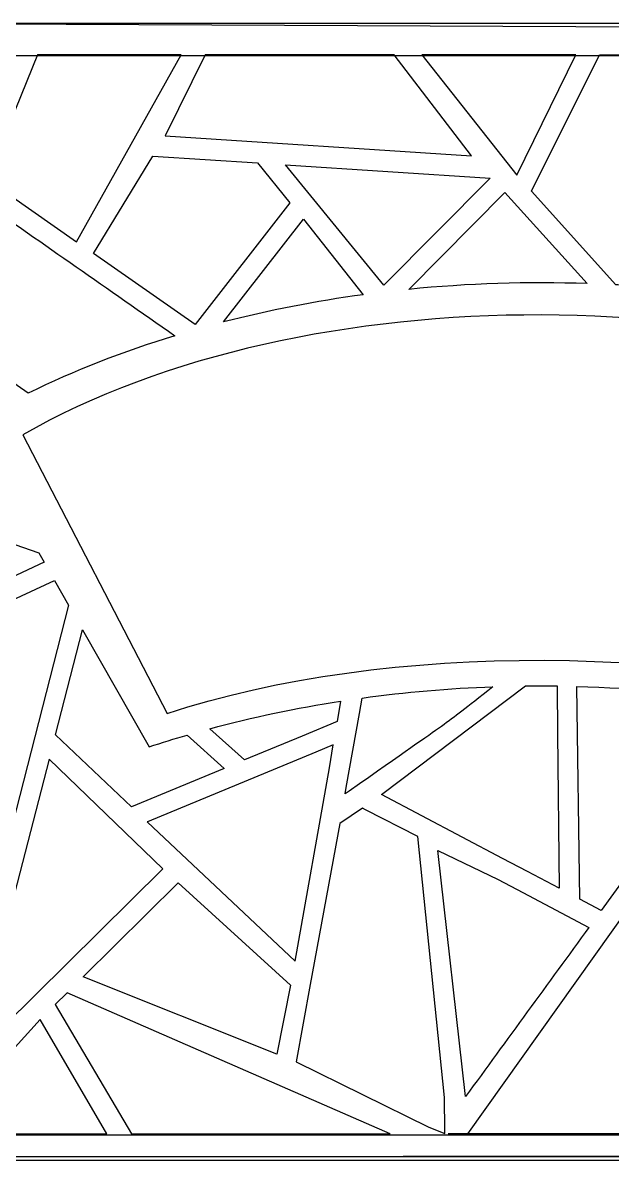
# Model space of a CAD drawing. Header units: centimetres. Extents: x -9.8 to 10, y -7 to 14.1.
# Drawn here: x -4.33 to 0.68, y 4.48 to 14.15 of the extents above; entities that cross this region are included whole.
import ezdxf

# ---------------------------------------------------------------- set-up
doc = ezdxf.new("R2010")
doc.units = ezdxf.units.CM
doc.header["$MEASUREMENT"] = 0
doc.layers.add('layer 1', color=7, linetype='Continuous')

msp = doc.modelspace()

# ---------------------------------------------------------------- linework, layer by layer
at = {"layer": 'layer 1', "color": 39}
for points, knots in [([(-9.82468, 14.13885), (-9.82468, 14.13885), (9.96952, 14.13885), (9.96952, 14.13885), (9.96952, 14.13885), (9.96952, 14.13885), (9.96952, 4.48211), (9.96952, 4.48211), (9.96952, 4.48211), (9.96952, 4.48211), (-9.82468, 4.48211), (-9.82468, 4.48211), (-9.82468, 4.48211), (-9.82468, 4.48211), (-9.82468, 14.13885), (-9.82468, 14.13885)], [0, 0, 0, 0, 0.2, 0.2, 0.2, 0.2, 0.4, 0.4, 0.4, 0.4, 0.6, 0.6, 0.6, 0.6, 1, 1, 1, 1]), ([(-1.09737, 4.51349), (-1.09737, 4.51349), (1.02257, 4.51349), (1.02257, 4.51349), (1.02257, 4.51349), (1.02257, 4.51349), (-1.09737, 4.51349), (-1.09737, 4.51349), (-1.09737, 4.51349), (-1.09737, 4.51349), (-7.05388, 4.51349), (-7.05388, 4.51349), (-7.05388, 4.51349), (-7.05388, 4.51349), (-7.05388, 14.14601), (-7.05388, 14.14601), (-7.05388, 14.14601), (-7.05388, 14.14601), (7.17271, 14.07932), (7.17271, 14.07932), (7.17271, 14.07932), (7.17271, 14.07932), (7.17271, 14.06792), (7.17271, 14.06792), (7.17271, 14.06792), (7.17271, 14.06792), (7.17271, 4.51349), (7.17271, 4.51349), (7.17271, 4.51349), (7.17271, 4.51349), (1.02338, 4.51349), (1.02338, 4.51349), (1.02338, 4.51349), (1.02338, 4.51349), (-1.09737, 4.51349), (-1.09737, 4.51349)], [0, 0, 0, 0, 0.1, 0.1, 0.1, 0.1, 0.2, 0.2, 0.2, 0.2, 0.3, 0.3, 0.3, 0.3, 0.4, 0.4, 0.4, 0.4, 0.5, 0.5, 0.5, 0.5, 0.6, 0.6, 0.6, 0.6, 0.7, 0.7, 0.7, 0.7, 0.8, 0.8, 0.8, 0.8, 1, 1, 1, 1]), ([(-9.57944, 13.86465), (-9.57944, 13.86465), (9.72428, 13.86465), (9.72428, 13.86465), (9.72428, 13.86465), (9.72428, 13.86465), (9.72428, 4.69839), (9.72428, 4.69839), (9.72428, 4.69839), (9.72428, 4.69839), (-9.57944, 4.69839), (-9.57944, 4.69839), (-9.57944, 4.69839), (-9.57944, 4.69839), (-9.57944, 13.86465), (-9.57944, 13.86465)], [0, 0, 0, 0, 0.2, 0.2, 0.2, 0.2, 0.4, 0.4, 0.4, 0.4, 0.6, 0.6, 0.6, 0.6, 1, 1, 1, 1]), ([(-4.20344, 13.87462), (-4.20344, 13.87462), (-2.98321, 13.87462), (-2.98321, 13.87462), (-2.98321, 13.87462), (-2.98321, 13.87462), (-3.87056, 12.28491), (-3.87056, 12.28491), (-3.87056, 12.28491), (-3.87056, 12.28491), (-4.63338, 12.81755), (-4.63338, 12.81755), (-4.63338, 12.81755), (-4.63338, 12.81755), (-4.20344, 13.87462), (-4.20344, 13.87462)], [0, 0, 0, 0, 0.2, 0.2, 0.2, 0.2, 0.4, 0.4, 0.4, 0.4, 0.6, 0.6, 0.6, 0.6, 1, 1, 1, 1]), ([(-2.77818, 13.87462), (-2.77818, 13.87462), (-1.1742, 13.87462), (-1.1742, 13.87462), (-1.1742, 13.87462), (-1.1742, 13.87462), (-0.51483, 13.01426), (-0.51483, 13.01426), (-0.51483, 13.01426), (-0.51483, 13.01426), (-3.11863, 13.18416), (-3.11863, 13.18416), (-3.11863, 13.18416), (-3.11863, 13.18416), (-2.77818, 13.87462), (-2.77818, 13.87462)], [0, 0, 0, 0, 0.2, 0.2, 0.2, 0.2, 0.4, 0.4, 0.4, 0.4, 0.6, 0.6, 0.6, 0.6, 1, 1, 1, 1]), ([(-0.93849, 13.87462), (-0.93849, 13.87462), (0.37114, 13.87462), (0.37114, 13.87462), (0.37114, 13.87462), (0.37114, 13.87462), (-0.13074, 12.85161), (-0.13074, 12.85161), (-0.13074, 12.85161), (-0.13074, 12.85161), (-0.93849, 13.87462), (-0.93849, 13.87462)], [0, 0, 0, 0, 0.25, 0.25, 0.25, 0.25, 0.5, 0.5, 0.5, 0.5, 1, 1, 1, 1]), ([(0.71002, 11.91969), (0.75818, 11.91708), (0.78613, 11.91406), (0.83421, 11.91083), (0.83421, 11.91083), (0.83421, 11.91083), (1.70183, 13.87462), (1.70183, 13.87462), (1.70183, 13.87462), (1.70183, 13.87462), (0.57193, 13.87462), (0.57193, 13.87462), (0.57193, 13.87462), (0.57193, 13.87462), (-0.0069, 12.7148), (-0.0069, 12.7148), (-0.0069, 12.7148), (-0.0069, 12.7148), (0.71002, 11.91969), (0.71002, 11.91969)], [0, 0, 0, 0, 0.1666667, 0.1666667, 0.1666667, 0.1666667, 0.3333333, 0.3333333, 0.3333333, 0.3333333, 0.5, 0.5, 0.5, 0.5, 0.6666667, 0.6666667, 0.6666667, 0.6666667, 1, 1, 1, 1]), ([(-2.8626, 11.58109), (-2.8626, 11.58109), (-2.05805, 12.61702), (-2.05805, 12.61702), (-2.05805, 12.61702), (-2.05805, 12.61702), (-2.33345, 12.95568), (-2.33345, 12.95568), (-2.33345, 12.95568), (-2.33345, 12.95568), (-3.22232, 13.01368), (-3.22232, 13.01368), (-3.22232, 13.01368), (-3.22232, 13.01368), (-3.72664, 12.18441), (-3.72664, 12.18441), (-3.72664, 12.18441), (-3.72664, 12.18441), (-2.8626, 11.58109), (-2.8626, 11.58109)], [0, 0, 0, 0, 0.1666667, 0.1666667, 0.1666667, 0.1666667, 0.3333333, 0.3333333, 0.3333333, 0.3333333, 0.5, 0.5, 0.5, 0.5, 0.6666667, 0.6666667, 0.6666667, 0.6666667, 1, 1, 1, 1]), ([(-0.35692, 12.82655), (-0.35692, 12.82655), (-2.09459, 12.94009), (-2.09459, 12.94009), (-2.09459, 12.94009), (-2.09459, 12.94009), (-1.26114, 11.91519), (-1.26114, 11.91519), (-1.26114, 11.91519), (-1.26114, 11.91519), (-0.35692, 12.82655), (-0.35692, 12.82655)], [0, 0, 0, 0, 0.25, 0.25, 0.25, 0.25, 0.5, 0.5, 0.5, 0.5, 1, 1, 1, 1]), ([(-1.04774, 11.88105), (-0.54662, 11.9311), (-0.03859, 11.94716), (0.467, 11.92959), (0.467, 11.92959), (0.467, 11.92959), (-0.23377, 12.70376), (-0.23377, 12.70376), (-0.23377, 12.70376), (-0.23377, 12.70376), (-1.04774, 11.88105), (-1.04774, 11.88105)], [0, 0, 0, 0, 0.25, 0.25, 0.25, 0.25, 0.5, 0.5, 0.5, 0.5, 1, 1, 1, 1]), ([(-4.28362, 10.99792), (-3.89032, 11.1909), (-3.47179, 11.35389), (-3.036, 11.48735), (-3.036, 11.48735), (-3.6117, 11.88933), (-4.13928, 12.25772), (-4.70868, 12.65531), (-4.70868, 12.65531), (-4.70868, 12.65531), (-5.18534, 11.62821), (-5.18534, 11.62821), (-5.18534, 11.62821), (-5.18534, 11.62821), (-4.70328, 11.28959), (-4.70328, 11.28959), (-4.70328, 11.28959), (-4.70328, 11.28959), (-4.70328, 11.28959), (-4.70328, 11.28959), (-4.70328, 11.28959), (-4.70328, 11.28959), (-4.70327, 11.28959), (-4.70327, 11.28959), (-4.70327, 11.28959), (-4.70327, 11.28959), (-4.70327, 11.28959), (-4.70327, 11.28959), (-4.70327, 11.28959), (-4.70327, 11.28959), (-4.28362, 10.99792), (-4.28362, 10.99792)], [0, 0, 0, 0, 0.1111111, 0.1111111, 0.1111111, 0.1111111, 0.2222222, 0.2222222, 0.2222222, 0.2222222, 0.3333333, 0.3333333, 0.3333333, 0.3333333, 0.4444444, 0.4444444, 0.4444444, 0.4444444, 0.5555556, 0.5555556, 0.5555556, 0.5555556, 0.6666667, 0.6666667, 0.6666667, 0.6666667, 0.7777778, 0.7777778, 0.7777778, 0.7777778, 1, 1, 1, 1]), ([(-2.62288, 11.60374), (-2.23664, 11.70325), (-1.83923, 11.78045), (-1.4356, 11.83533), (-1.4356, 11.83533), (-1.4356, 11.83533), (-1.94443, 12.4773), (-1.94443, 12.4773), (-1.94443, 12.4773), (-1.94443, 12.4773), (-2.62288, 11.60374), (-2.62288, 11.60374)], [0, 0, 0, 0, 0.25, 0.25, 0.25, 0.25, 0.5, 0.5, 0.5, 0.5, 1, 1, 1, 1]), ([(4.4849, 10.62483), (4.4849, 10.62483), (3.28445, 8.26397), (3.28445, 8.26397), (3.28445, 8.26397), (1.45403, 8.86789), (-1.24062, 8.8969), (-3.10171, 8.27733), (-3.10171, 8.27733), (-3.10171, 8.27733), (-4.32816, 10.64469), (-4.32816, 10.64469), (-4.32816, 10.64469), (-1.94191, 12.01553), (2.10151, 11.99717), (4.4849, 10.62483)], [0, 0, 0, 0, 0.2, 0.2, 0.2, 0.2, 0.4, 0.4, 0.4, 0.4, 0.6, 0.6, 0.6, 0.6, 1, 1, 1, 1]), ([(-4.1464, 9.56186), (-4.1464, 9.56186), (-4.1922, 9.64225), (-4.1922, 9.64225), (-4.1922, 9.64225), (-4.1922, 9.64225), (-5.44937, 10.07828), (-5.44937, 10.07828), (-5.44937, 10.07828), (-5.44937, 10.07828), (-6.13844, 9.44247), (-6.13844, 9.44247), (-6.13844, 9.44247), (-6.13844, 9.44247), (-5.67885, 8.84305), (-5.67885, 8.84305), (-5.67885, 8.84305), (-5.67885, 8.84305), (-4.1464, 9.56186), (-4.1464, 9.56186)], [0, 0, 0, 0, 0.1666667, 0.1666667, 0.1666667, 0.1666667, 0.3333333, 0.3333333, 0.3333333, 0.3333333, 0.5, 0.5, 0.5, 0.5, 0.6666667, 0.6666667, 0.6666667, 0.6666667, 1, 1, 1, 1]), ([(-3.9386, 9.19708), (-3.9386, 9.19708), (-4.05846, 9.40748), (-4.05846, 9.40748), (-4.05846, 9.40748), (-4.05846, 9.40748), (-5.14147, 8.906), (-5.14147, 8.906), (-5.14147, 8.906), (-5.14147, 8.906), (-5.13496, 7.1155), (-5.13496, 7.1155), (-5.13496, 7.1155), (-5.13496, 7.1155), (-4.54484, 6.83866), (-4.54484, 6.83866), (-4.54484, 6.83866), (-4.54484, 6.83866), (-3.9386, 9.19708), (-3.9386, 9.19708)], [0, 0, 0, 0, 0.1666667, 0.1666667, 0.1666667, 0.1666667, 0.3333333, 0.3333333, 0.3333333, 0.3333333, 0.5, 0.5, 0.5, 0.5, 0.6666667, 0.6666667, 0.6666667, 0.6666667, 1, 1, 1, 1]), ([(-2.93074, 8.09447), (-3.03921, 8.06289), (-3.14684, 8.02958), (-3.25346, 7.9944), (-3.25346, 7.9944), (-3.25346, 7.9944), (-3.81956, 8.98813), (-3.81956, 8.98813), (-3.81956, 8.98813), (-3.81956, 8.98813), (-4.05063, 8.09542), (-4.05063, 8.09542), (-4.05063, 8.09542), (-4.05063, 8.09542), (-3.40485, 7.48558), (-3.40485, 7.48558), (-3.40485, 7.48558), (-3.40485, 7.48558), (-2.61825, 7.81116), (-2.61825, 7.81116), (-2.61825, 7.81116), (-2.61825, 7.81116), (-2.93074, 8.09447), (-2.93074, 8.09447)], [0, 0, 0, 0, 0.1428571, 0.1428571, 0.1428571, 0.1428571, 0.2857143, 0.2857143, 0.2857143, 0.2857143, 0.4285714, 0.4285714, 0.4285714, 0.4285714, 0.5714286, 0.5714286, 0.5714286, 0.5714286, 0.7142857, 0.7142857, 0.7142857, 0.7142857, 1, 1, 1, 1]), ([(-0.33362, 8.50499), (-0.70616, 8.49157), (-1.07749, 8.45961), (-1.44439, 8.40921), (-1.44439, 8.40921), (-1.44439, 8.40921), (-1.46762, 8.2786), (-1.46762, 8.2786), (-1.46762, 8.2786), (-1.46762, 8.2786), (-1.5796, 7.64905), (-1.5796, 7.64905), (-1.5796, 7.64905), (-1.5796, 7.64905), (-1.58972, 7.5937), (-1.58972, 7.5937), (-1.58972, 7.5937), (-1.57756, 7.60227), (-1.56561, 7.6107), (-1.55382, 7.61901), (-1.55382, 7.61901), (-0.60285, 8.28923), (-0.82551, 8.11725), (-0.33362, 8.50499)], [0, 0, 0, 0, 0.1428571, 0.1428571, 0.1428571, 0.1428571, 0.2857143, 0.2857143, 0.2857143, 0.2857143, 0.4285714, 0.4285714, 0.4285714, 0.4285714, 0.5714286, 0.5714286, 0.5714286, 0.5714286, 0.7142857, 0.7142857, 0.7142857, 0.7142857, 1, 1, 1, 1]), ([(0.21136, 8.51143), (0.12201, 8.51252), (0.03264, 8.51259), (-0.05671, 8.51157), (-0.05671, 8.51157), (-0.05671, 8.51157), (-1.28183, 7.58816), (-1.28183, 7.58816), (-1.28183, 7.58816), (-1.28183, 7.58816), (-0.25188, 7.04625), (-0.25188, 7.04625), (-0.25188, 7.04625), (-0.25188, 7.04625), (-0.04085, 6.93521), (-0.04085, 6.93521), (-0.04085, 6.93521), (-0.04085, 6.93521), (0.228, 6.79376), (0.228, 6.79376), (0.228, 6.79376), (0.228, 6.79376), (0.21526, 8.10856), (0.21526, 8.10856), (0.21526, 8.10856), (0.21526, 8.10856), (0.21526, 8.10856), (0.21526, 8.10856), (0.21526, 8.10856), (0.21526, 8.10856), (0.21136, 8.51143), (0.21136, 8.51143)], [0, 0, 0, 0, 0.1111111, 0.1111111, 0.1111111, 0.1111111, 0.2222222, 0.2222222, 0.2222222, 0.2222222, 0.3333333, 0.3333333, 0.3333333, 0.3333333, 0.4444444, 0.4444444, 0.4444444, 0.4444444, 0.5555556, 0.5555556, 0.5555556, 0.5555556, 0.6666667, 0.6666667, 0.6666667, 0.6666667, 0.7777778, 0.7777778, 0.7777778, 0.7777778, 1, 1, 1, 1]), ([(1.86515, 8.36774), (1.37689, 8.44772), (0.87919, 8.49453), (0.3799, 8.50814), (0.3799, 8.50814), (0.3799, 8.50814), (0.40559, 6.70032), (0.40559, 6.70032), (0.40559, 6.70032), (0.40559, 6.70032), (0.58704, 6.60485), (0.58704, 6.60485), (0.58704, 6.60485), (0.58704, 6.60485), (1.86515, 8.36774), (1.86515, 8.36774)], [0, 0, 0, 0, 0.2, 0.2, 0.2, 0.2, 0.4, 0.4, 0.4, 0.4, 0.6, 0.6, 0.6, 0.6, 1, 1, 1, 1]), ([(-1.62776, 8.38251), (-2.00448, 8.32418), (-2.37585, 8.24609), (-2.73837, 8.14842), (-2.73837, 8.14842), (-2.73837, 8.14842), (-2.44531, 7.88273), (-2.44531, 7.88273), (-2.44531, 7.88273), (-2.44531, 7.88273), (-1.95443, 8.08591), (-1.95443, 8.08591), (-1.95443, 8.08591), (-1.95443, 8.08591), (-1.6571, 8.20898), (-1.6571, 8.20898), (-1.6571, 8.20898), (-1.6571, 8.20898), (-1.62776, 8.38251), (-1.62776, 8.38251)], [0, 0, 0, 0, 0.1666667, 0.1666667, 0.1666667, 0.1666667, 0.3333333, 0.3333333, 0.3333333, 0.3333333, 0.5, 0.5, 0.5, 0.5, 0.6666667, 0.6666667, 0.6666667, 0.6666667, 1, 1, 1, 1]), ([(-1.69052, 8.01128), (-1.69052, 8.01128), (-1.69058, 8.01092), (-1.69058, 8.01092), (-1.69058, 8.01092), (-1.69058, 8.01092), (-1.72342, 7.81667), (-1.72342, 7.81667), (-1.72342, 7.81667), (-1.72342, 7.81667), (-2.0142, 6.17231), (-2.0142, 6.17231), (-2.0142, 6.17231), (-2.0142, 6.17231), (-3.27162, 7.35686), (-3.27162, 7.35686), (-3.27162, 7.35686), (-3.27162, 7.35686), (-3.26948, 7.35774), (-3.26948, 7.35774), (-3.26948, 7.35774), (-3.26948, 7.35774), (-1.83802, 7.95023), (-1.83802, 7.95023), (-1.83802, 7.95023), (-1.83802, 7.95023), (-1.69052, 8.01128), (-1.69052, 8.01128)], [0, 0, 0, 0, 0.125, 0.125, 0.125, 0.125, 0.25, 0.25, 0.25, 0.25, 0.375, 0.375, 0.375, 0.375, 0.5, 0.5, 0.5, 0.5, 0.625, 0.625, 0.625, 0.625, 0.75, 0.75, 0.75, 0.75, 1, 1, 1, 1]), ([(-4.10416, 7.88865), (-4.10416, 7.88865), (-3.13696, 6.95667), (-3.13696, 6.95667), (-3.13696, 6.95667), (-3.13696, 6.95667), (-4.7602, 5.35414), (-4.7602, 5.35414), (-4.7602, 5.35414), (-4.7602, 5.35414), (-4.10416, 7.88865), (-4.10416, 7.88865)], [0, 0, 0, 0, 0.25, 0.25, 0.25, 0.25, 0.5, 0.5, 0.5, 0.5, 1, 1, 1, 1]), ([(-1.63563, 7.34261), (-1.63563, 7.34261), (-1.44194, 7.47309), (-1.44194, 7.47309), (-1.44194, 7.47309), (-1.44194, 7.47309), (-1.41765, 7.46031), (-1.41765, 7.46031), (-1.41765, 7.46031), (-1.41765, 7.46031), (-1.41765, 7.46031), (-1.41765, 7.46031), (-1.41765, 7.46031), (-1.41765, 7.46031), (-0.97117, 7.23237), (-0.97117, 7.23237), (-0.97117, 7.23237), (-0.97117, 7.23237), (-0.74611, 5.01381), (-0.74611, 5.01381), (-0.74611, 5.01381), (-0.74611, 5.01381), (-0.74182, 4.73532), (-0.74182, 4.73532), (-0.74182, 4.73532), (-0.74182, 4.73532), (-0.74116, 4.708), (-0.74116, 4.708), (-0.74116, 4.708), (-0.74116, 4.708), (-0.87752, 4.76287), (-0.87752, 4.76287), (-0.87752, 4.76287), (-0.87752, 4.76287), (-2.00571, 5.31868), (-2.00571, 5.31868), (-2.00571, 5.31868), (-2.00571, 5.31868), (-1.88568, 5.97511), (-1.88568, 5.97511), (-1.88568, 5.97511), (-1.88568, 5.97511), (-1.63563, 7.34261), (-1.63563, 7.34261)], [0, 0, 0, 0, 0.0833333, 0.0833333, 0.0833333, 0.0833333, 0.1666667, 0.1666667, 0.1666667, 0.1666667, 0.25, 0.25, 0.25, 0.25, 0.3333333, 0.3333333, 0.3333333, 0.3333333, 0.4166667, 0.4166667, 0.4166667, 0.4166667, 0.5, 0.5, 0.5, 0.5, 0.5833333, 0.5833333, 0.5833333, 0.5833333, 0.6666667, 0.6666667, 0.6666667, 0.6666667, 0.75, 0.75, 0.75, 0.75, 0.8333333, 0.8333333, 0.8333333, 0.8333333, 1, 1, 1, 1]), ([(-0.56607, 5.02327), (-0.21671, 5.50245), (0.13265, 5.98163), (0.48201, 6.4608), (0.48201, 6.4608), (0.48201, 6.4608), (-0.07987, 6.75644), (-0.07987, 6.75644), (-0.07987, 6.75644), (-0.07987, 6.75644), (-0.28902, 6.86648), (-0.28902, 6.86648), (-0.28902, 6.86648), (-0.28902, 6.86648), (-0.80043, 7.11334), (-0.80043, 7.11334), (-0.80043, 7.11334), (-0.80043, 7.11334), (-0.56607, 5.02327), (-0.56607, 5.02327)], [0, 0, 0, 0, 0.1666667, 0.1666667, 0.1666667, 0.1666667, 0.3333333, 0.3333333, 0.3333333, 0.3333333, 0.5, 0.5, 0.5, 0.5, 0.6666667, 0.6666667, 0.6666667, 0.6666667, 1, 1, 1, 1]), ([(-3.81491, 6.0404), (-3.81491, 6.0404), (-2.1707, 5.3845), (-2.1707, 5.3845), (-2.1707, 5.3845), (-2.1707, 5.3845), (-2.05421, 5.9709), (-2.05421, 5.9709), (-2.05421, 5.9709), (-2.05421, 5.9709), (-3.00682, 6.83818), (-3.00682, 6.83818), (-3.00682, 6.83818), (-3.00682, 6.83818), (-3.81491, 6.0404), (-3.81491, 6.0404)], [0, 0, 0, 0, 0.2, 0.2, 0.2, 0.2, 0.4, 0.4, 0.4, 0.4, 0.6, 0.6, 0.6, 0.6, 1, 1, 1, 1]), ([(-0.54821, 4.70772), (-0.54821, 4.70772), (-0.71408, 4.70772), (-0.71408, 4.70772), (-0.71408, 4.70772), (-0.71408, 4.70772), (-0.50481, 4.70772), (-0.50481, 4.70772), (-0.50481, 4.70772), (-0.50481, 4.70772), (0.78636, 4.70772), (0.78636, 4.70772), (0.78636, 4.70772), (0.78636, 4.70772), (0.82334, 4.74664), (0.82334, 4.74664), (0.82334, 4.74664), (0.82334, 4.74664), (1.11675, 5.15729), (1.11675, 5.15729), (1.11675, 5.15729), (1.11675, 5.15729), (0.98099, 6.85393), (0.98099, 6.85393), (0.98099, 6.85393), (0.98099, 6.85393), (-0.54821, 4.70772), (-0.54821, 4.70772)], [0, 0, 0, 0, 0.125, 0.125, 0.125, 0.125, 0.25, 0.25, 0.25, 0.25, 0.375, 0.375, 0.375, 0.375, 0.5, 0.5, 0.5, 0.5, 0.625, 0.625, 0.625, 0.625, 0.75, 0.75, 0.75, 0.75, 1, 1, 1, 1]), ([(-1.20608, 4.70772), (-1.20608, 4.70772), (-3.40571, 4.70772), (-3.40571, 4.70772), (-3.40571, 4.70772), (-3.40571, 4.70772), (-4.05412, 5.80424), (-4.05412, 5.80424), (-4.05412, 5.80424), (-4.05412, 5.80424), (-3.95205, 5.90501), (-3.95205, 5.90501), (-3.95205, 5.90501), (-3.95205, 5.90501), (-1.20608, 4.70772), (-1.20608, 4.70772)], [0, 0, 0, 0, 0.2, 0.2, 0.2, 0.2, 0.4, 0.4, 0.4, 0.4, 0.6, 0.6, 0.6, 0.6, 1, 1, 1, 1]), ([(-3.6149, 4.70772), (-3.6149, 4.70772), (-5.06162, 4.70772), (-5.06162, 4.70772), (-5.06162, 4.70772), (-5.06162, 4.70772), (-4.18139, 5.67859), (-4.18139, 5.67859), (-4.18139, 5.67859), (-4.18139, 5.67859), (-3.6149, 4.70772), (-3.6149, 4.70772)], [0, 0, 0, 0, 0.25, 0.25, 0.25, 0.25, 0.5, 0.5, 0.5, 0.5, 1, 1, 1, 1])]:
    msp.add_open_spline(points, degree=3, knots=knots, dxfattribs=at)

doc.saveas('drawing.dxf')
